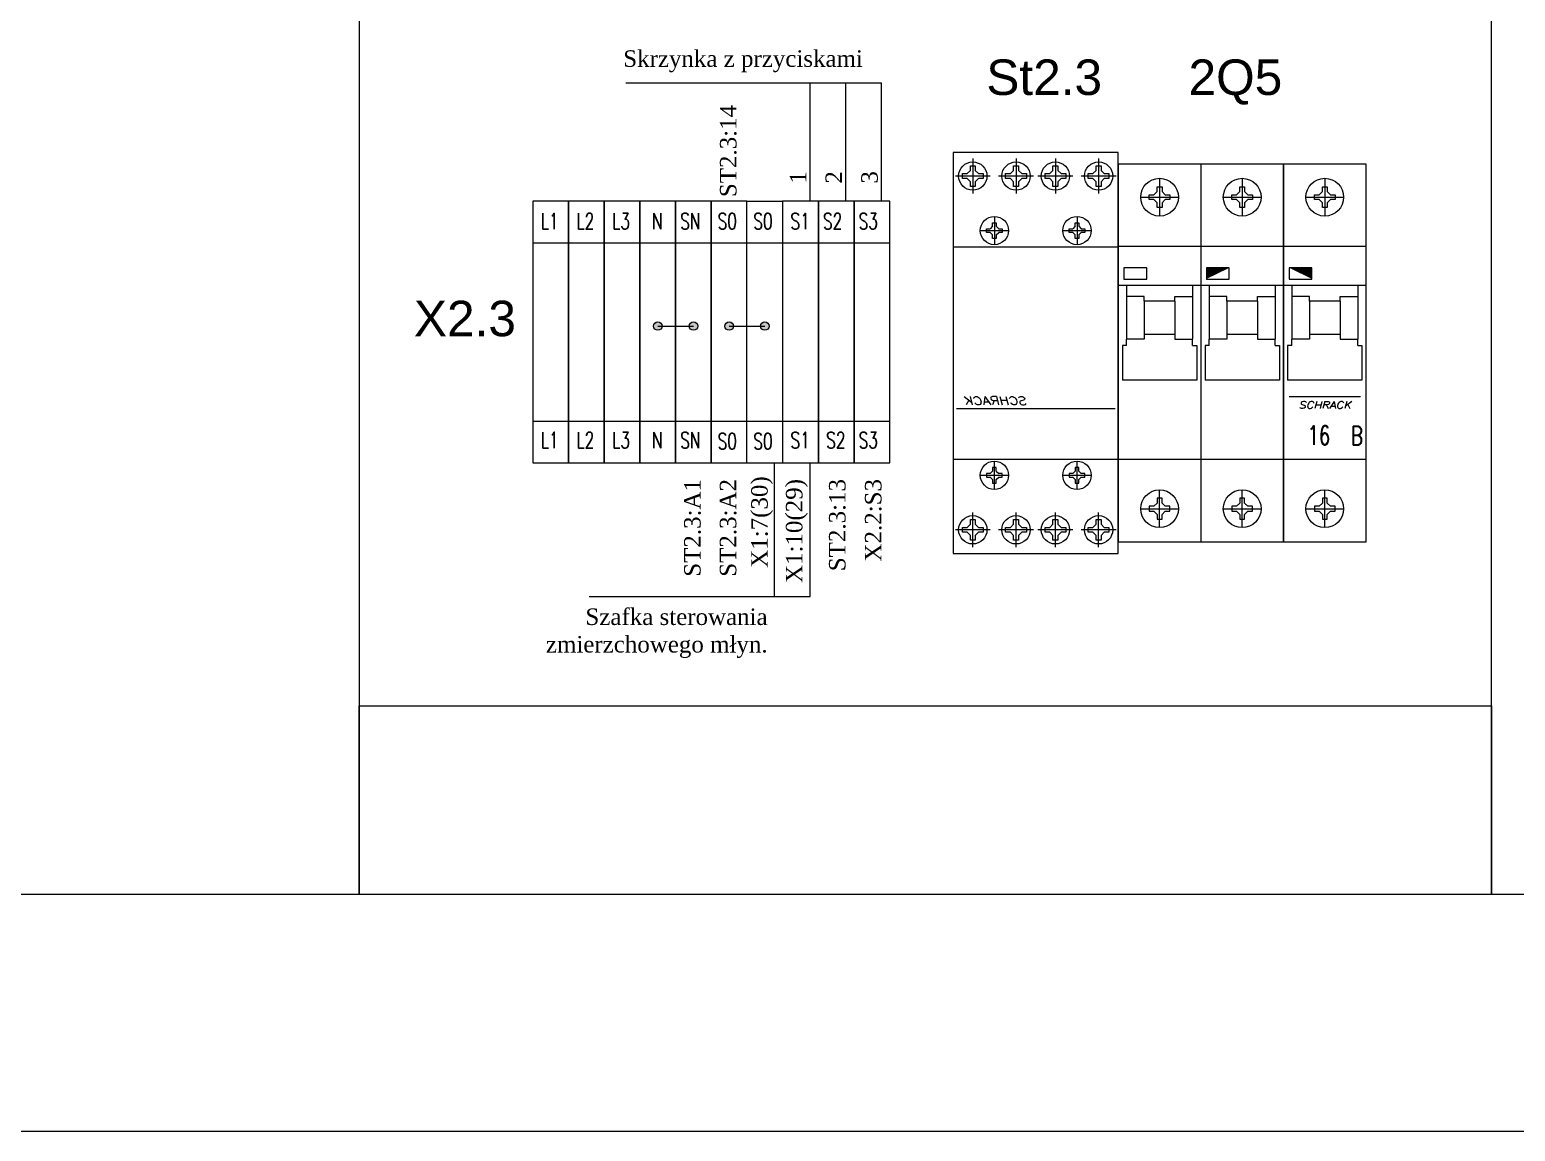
# Model space of a CAD drawing. Header units: millimetres. Extents: x 7130 to 65072, y -4915 to 15466.
# Drawn here: x 57924 to 62359, y 86 to 3374 of the extents above; entities that cross this region are included whole.
import ezdxf
from ezdxf.enums import TextEntityAlignment as Align

# ---------------------------------------------------------------- set-up
doc = ezdxf.new("R2010")
doc.units = ezdxf.units.MM
doc.header["$LTSCALE"] = 0.3
doc.layers.get('0').update_dxf_attribs({"linetype": 'CONTINUOUS'})
doc.styles.add('Annotative', font='arial.ttf')
doc.styles.add('logo', font='romand.shx', dxfattribs={"oblique": 15, "height": 1.5})
doc.styles.add('OPIS', font='simplex.shx', dxfattribs={"width": 0.7, "height": 4})
doc.styles.get("Standard").update_dxf_attribs({"font": 'romans.shx', "width": 0.7})

msp = doc.modelspace()

# ---------------------------------------------------------------- hatches: boundary and pattern name
at = {"lineweight": 9}
h = msp.add_hatch(dxfattribs=at)
h.set_pattern_fill('ANSI31', color=256, scale=3.522750000000001, angle=45, style=0)
h.set_pattern_definition([(90, (983227465.0586668, 997993429.72874), (-11.18473125, 2.346622895998962e-15), [])])
h.paths.add_polyline_path([(61190.79378819099, 2663.28087419871), (61190.79378819099, 2629.944897775887), (61258.96761908667, 2629.944897775887), (61258.96761908667, 2663.28087419871)])
h = msp.add_hatch(dxfattribs=at)
h.set_pattern_fill('ANSI31', color=256, scale=3.522750000000001, angle=45, style=0)
h.set_pattern_definition([(90, (983227218.4661669, 997993429.72874), (-11.18473125, 2.346622895998962e-15), [])])
h.paths.add_polyline_path([(61437.38628819078, 2663.28087419871), (61437.38628819078, 2629.944897775887), (61505.56011908647, 2629.944897775887), (61505.56011908647, 2663.28087419871)])
h = msp.add_hatch(dxfattribs=at)
h.set_pattern_fill('ANSI31', color=256, scale=3.522750000000001, angle=45, style=0)
h.set_pattern_definition([(90, (983226971.8736669, 997993429.72874), (-11.18473125, 2.346622895998962e-15), [])])
h.paths.add_polyline_path([(61683.97878819105, 2663.28087419871), (61683.97878819105, 2629.944897775887), (61752.15261908626, 2629.944897775887), (61752.15261908626, 2663.28087419871)])
h = msp.add_hatch(color=256, dxfattribs=at)
h.dxf.hatch_style = 1
h.paths.add_polyline_path([(59786.65045286907, 2489.553789305558, 1), (59811.91015393991, 2489.553789305558, 1)])
h.paths.add_polyline_path([(59893.1784128687, 2489.553789305558, 1), (59918.43811394001, 2489.553789305558, 1)])
h = msp.add_hatch(color=256, dxfattribs=at)
h.dxf.hatch_style = 1
h.paths.add_polyline_path([(59999.70637286926, 2489.553789305558, 1), (60024.96607393963, 2489.553789305558, 1)])
h.paths.add_polyline_path([(60106.23433286889, 2489.553789305558, 1), (60131.49403394019, 2489.553789305558, 1)])

# ---------------------------------------------------------------- linework, layer by layer
for p, q in [((59703.40303081094, 3215.65845360703), (60466.96149256459, 3215.65845360703)), ((60253.9055725644, 2862.388835328922), (60253.9055725644, 3215.65845360703)), ((60360.43353256449, 2862.388835328922), (60360.43353256449, 3215.65845360703)), ((60466.96149256459, 2862.388835328922), (60466.96149256459, 3215.65845360703)), ((60739.82208844094, 2989.532496668224), (60739.82208844094, 2885.337883336586)), ((60868.81038162723, 2989.532496668224), (60868.81038162723, 2885.337883336586)), ((60986.4145884412, 2989.532496668224), (60986.4145884412, 2885.337883336586)), ((61115.40288162703, 2989.532496668224), (61115.40288162703, 2885.337883336586)), ((61420.79748503404, 2973.00701558002), (61174.20498503424, 2973.00701558002)), ((61174.20498503424, 2973.00701558002), (61174.20498503424, 1845.727015580022)), ((61420.79748503404, 2973.00701558002), (61420.79748503404, 1845.727015580022)), ((61667.3899850343, 2973.00701558002), (61420.79748503404, 2973.00701558002)), ((61667.3899850343, 2973.00701558002), (61667.3899850343, 1845.727015580022)), ((61667.3899850343, 1845.727015580022), (61667.3899850343, 2973.00701558002)), ((61913.98248503456, 2973.00701558002), (61667.3899850343, 2973.00701558002)), ((61913.98248503456, 1845.727015580022), (61913.98248503456, 2973.00701558002)), ((60791.9193951069, 2937.435190002405), (60687.72478177497, 2937.435190002405)), ((60708.82188860892, 2944.69205501079), (60722.86681817478, 2944.69205501079)), ((60708.82188860892, 2937.435190002405), (60708.82188860892, 2944.69205501079)), ((60708.82188860892, 2930.17832499402), (60708.82188860892, 2937.435190002405)), ((60722.86681817478, 2930.17832499402), (60708.82188860892, 2930.17832499402)), ((60732.56522364268, 2954.390460478462), (60722.86681817478, 2944.69205501079)), ((60732.56522364268, 2920.479919526377), (60722.86681817478, 2930.17832499402)), ((60732.56522364268, 2954.390460478462), (60732.56522364268, 2968.435389834427)), ((60732.56522364268, 2968.435389834427), (60739.82208844094, 2968.435389834427)), ((60739.82208844094, 2968.435389834427), (60747.07895344921, 2968.435389834427)), ((60747.07895344921, 2968.435389834427), (60747.07895344921, 2954.390460268449)), ((60747.07895323966, 2954.390460478462), (60756.7773587071, 2944.69205501079)), ((60747.07895323966, 2920.479919526377), (60756.7773587071, 2930.17832499402)), ((60756.7773587071, 2944.69205501079), (60770.82228848297, 2944.69205501079)), ((60770.82228848297, 2930.17832499402), (60756.7773587071, 2930.17832499402)), ((60770.82228848297, 2944.69205501079), (60770.82228848297, 2937.435190002405)), ((60770.82228848297, 2937.435190002405), (60770.82228848297, 2930.17832499402)), ((60920.90768829273, 2937.435190002405), (60816.71307496174, 2937.435190002405)), ((60837.81018179521, 2944.69205501079), (60851.85511136107, 2944.69205501079)), ((60837.81018179521, 2937.435190002405), (60837.81018179521, 2944.69205501079)), ((60837.81018179521, 2930.17832499402), (60837.81018179521, 2937.435190002405)), ((60851.85511136107, 2930.17832499402), (60837.81018179521, 2930.17832499402)), ((60861.55351682898, 2954.390460478462), (60851.85511136107, 2944.69205501079)), ((60861.55351682898, 2920.479919526377), (60851.85511136107, 2930.17832499402)), ((60861.55351682898, 2954.390460478462), (60861.55351682898, 2968.435389834427)), ((60861.55351682898, 2968.435389834427), (60868.81038162723, 2968.435389834427)), ((60868.81038162723, 2968.435389834427), (60876.0672466355, 2968.435389834427)), ((60876.0672466355, 2968.435389834427), (60876.0672466355, 2954.390460268449)), ((60876.06724642549, 2954.390460478462), (60885.76565189339, 2944.69205501079)), ((60876.06724642549, 2920.479919526377), (60885.76565189339, 2930.17832499402)), ((60885.76565189339, 2944.69205501079), (60899.81058166927, 2944.69205501079)), ((60899.81058166927, 2930.17832499402), (60885.76565189339, 2930.17832499402)), ((60899.81058166927, 2944.69205501079), (60899.81058166927, 2937.435190002405)), ((60899.81058166927, 2937.435190002405), (60899.81058166927, 2930.17832499402)), ((61038.5118951067, 2937.435190002405), (60934.31728177523, 2937.435190002405)), ((60955.41438860918, 2944.69205501079), (60969.45931817504, 2944.69205501079)), ((60955.41438860918, 2937.435190002405), (60955.41438860918, 2944.69205501079)), ((60955.41438860918, 2930.17832499402), (60955.41438860918, 2937.435190002405)), ((60969.45931817504, 2930.17832499402), (60955.41438860918, 2930.17832499402)), ((60979.15772364248, 2954.390460478462), (60969.45931817504, 2944.69205501079)), ((60979.15772364248, 2920.479919526377), (60969.45931817504, 2930.17832499402)), ((60979.15772364248, 2954.390460478462), (60979.15772364248, 2968.435389834427)), ((60979.15772364248, 2968.435389834427), (60986.4145884412, 2968.435389834427)), ((60986.4145884412, 2968.435389834427), (60993.67145344947, 2968.435389834427)), ((60993.67145344947, 2968.435389834427), (60993.67145344947, 2954.390460268449)), ((60993.67145323899, 2954.390460478462), (61003.36985870689, 2944.69205501079)), ((60993.67145323899, 2920.479919526377), (61003.36985870689, 2930.17832499402)), ((61003.36985870689, 2944.69205501079), (61017.41478848323, 2944.69205501079)), ((61017.41478848323, 2930.17832499402), (61003.36985870689, 2930.17832499402)), ((61017.41478848323, 2944.69205501079), (61017.41478848323, 2937.435190002405)), ((61017.41478848323, 2937.435190002405), (61017.41478848323, 2930.17832499402)), ((61167.50018829299, 2937.435190002405), (61063.30557496153, 2937.435190002405)), ((61084.40268179501, 2944.69205501079), (61098.44761136133, 2944.69205501079)), ((61084.40268179501, 2937.435190002405), (61084.40268179501, 2944.69205501079)), ((61084.40268179501, 2930.17832499402), (61084.40268179501, 2937.435190002405)), ((61098.44761136133, 2930.17832499402), (61084.40268179501, 2930.17832499402)), ((61108.14601682877, 2954.390460478462), (61098.44761136133, 2944.69205501079)), ((61108.14601682877, 2920.479919526377), (61098.44761136133, 2930.17832499402)), ((61108.14601682877, 2954.390460478462), (61108.14601682877, 2968.435389834427)), ((61108.14601682877, 2968.435389834427), (61115.40288162703, 2968.435389834427)), ((61115.40288162703, 2968.435389834427), (61122.65974663576, 2968.435389834427)), ((61122.65974663576, 2968.435389834427), (61122.65974663576, 2954.390460268449)), ((61122.65974642575, 2954.390460478462), (61132.35815189319, 2944.69205501079)), ((61122.65974642575, 2920.479919526377), (61132.35815189319, 2930.17832499402)), ((61132.35815189319, 2944.69205501079), (61146.40308166906, 2944.69205501079)), ((61146.40308166906, 2930.17832499402), (61132.35815189319, 2930.17832499402)), ((61146.40308166906, 2944.69205501079), (61146.40308166906, 2937.435190002405)), ((61146.40308166906, 2937.435190002405), (61146.40308166906, 2930.17832499402)), ((61297.50123503391, 2930.734015580005), (61297.50123503391, 2818.006015580002)), ((61544.09373503417, 2930.734015580005), (61544.09373503417, 2818.006015580002)), ((61790.68623503397, 2930.734015580005), (61790.68623503397, 2818.006015580002)), ((60732.56522364268, 2906.434989960399), (60732.56522364268, 2920.479919526377)), ((60739.82208844094, 2906.434989960399), (60732.56522364268, 2906.434989960399)), ((60747.07895344921, 2906.434989960399), (60739.82208844094, 2906.434989960399)), ((60747.07895344921, 2920.479919736361), (60747.07895344921, 2906.434989960399)), ((60861.55351682898, 2906.434989960399), (60861.55351682898, 2920.479919526377)), ((60868.81038162723, 2906.434989960399), (60861.55351682898, 2906.434989960399)), ((60876.0672466355, 2906.434989960399), (60868.81038162723, 2906.434989960399)), ((60876.0672466355, 2920.479919736361), (60876.0672466355, 2906.434989960399)), ((60979.15772364248, 2906.434989960399), (60979.15772364248, 2920.479919526377)), ((60986.4145884412, 2906.434989960399), (60979.15772364248, 2906.434989960399)), ((60993.67145344947, 2906.434989960399), (60986.4145884412, 2906.434989960399)), ((60993.67145344947, 2920.479919736361), (60993.67145344947, 2906.434989960399)), ((61108.14601682877, 2906.434989960399), (61108.14601682877, 2920.479919526377)), ((61115.40288162703, 2906.434989960399), (61108.14601682877, 2906.434989960399)), ((61122.65974663576, 2906.434989960399), (61115.40288162703, 2906.434989960399)), ((61122.65974663576, 2920.479919736361), (61122.65974663576, 2906.434989960399)), ((61290.24437023565, 2891.325286056031), (61280.54596476821, 2881.626880588417)), ((61290.24437002564, 2905.370215621981), (61297.50123503391, 2905.370215621981)), ((61290.24437002564, 2891.325285846076), (61290.24437002564, 2905.370215621981)), ((61297.50123503391, 2905.370215621981), (61304.75809983263, 2905.370215621981)), ((61304.75809983263, 2905.370215621981), (61304.75809983263, 2891.325286056031)), ((61304.75809983263, 2891.325286056031), (61314.45650530007, 2881.626880588417)), ((61536.83687023545, 2891.325286056031), (61527.13846476801, 2881.626880588417)), ((61536.8368700259, 2891.325285846076), (61536.8368700259, 2905.370215621981)), ((61536.8368700259, 2905.370215621981), (61544.09373503417, 2905.370215621981)), ((61544.09373503417, 2905.370215621981), (61551.35059983243, 2905.370215621981)), ((61551.35059983243, 2905.370215621981), (61551.35059983243, 2891.325286056031)), ((61551.35059983243, 2891.325286056031), (61561.04900530033, 2881.626880588417)), ((61783.42937023571, 2891.325286056031), (61773.73096476827, 2881.626880588417)), ((61783.42937002616, 2891.325285846076), (61783.42937002616, 2905.370215621981)), ((61783.42937002616, 2905.370215621981), (61790.68623503397, 2905.370215621981)), ((61790.68623503397, 2905.370215621981), (61797.94309983269, 2905.370215621981)), ((61797.94309983269, 2905.370215621981), (61797.94309983269, 2891.325286056031)), ((61797.94309983269, 2891.325286056031), (61807.64150530013, 2881.626880588417)), ((60065.5487286626, 2862.388835328922), (60172.07668866316, 2862.388835328922)), ((61241.13723503432, 2874.370015580003), (61353.86523503397, 2874.370015580003)), ((61266.50103499234, 2874.370015580003), (61266.50103499234, 2881.626880588417)), ((61266.50103499234, 2881.626880588417), (61280.54596476821, 2881.626880588417)), ((61266.50103499234, 2867.113150571589), (61266.50103499234, 2874.370015580003)), ((61280.54596476821, 2867.113150571589), (61266.50103499234, 2867.113150571589)), ((61290.24437023565, 2857.414745103975), (61280.54596476821, 2867.113150571589)), ((61290.24437002564, 2843.369815747981), (61290.24437002564, 2857.41474531393)), ((61297.50123503391, 2843.369815747981), (61290.24437002564, 2843.369815747981)), ((61304.75809983263, 2843.369815747981), (61297.50123503391, 2843.369815747981)), ((61304.75809983263, 2857.414745103975), (61314.45650530007, 2867.113150571589)), ((61304.75809983263, 2857.414745103975), (61304.75809983263, 2843.369815747981)), ((61314.45650530007, 2881.626880588417), (61328.50143486593, 2881.626880588417)), ((61328.50143486593, 2867.113150571589), (61314.45650530007, 2867.113150571589)), ((61328.50143486593, 2881.626880588417), (61328.50143486593, 2874.370015580003)), ((61328.50143486593, 2874.370015580003), (61328.50143486593, 2867.113150571589)), ((61487.72973503411, 2874.370015580003), (61600.45773503423, 2874.370015580003)), ((61513.09353499213, 2881.626880588417), (61527.13846476801, 2881.626880588417)), ((61513.09353499213, 2874.370015580003), (61513.09353499213, 2881.626880588417)), ((61513.09353499213, 2867.113150571589), (61513.09353499213, 2874.370015580003)), ((61527.13846476801, 2867.113150571589), (61513.09353499213, 2867.113150571589)), ((61536.83687023545, 2857.414745103975), (61527.13846476801, 2867.113150571589)), ((61536.8368700259, 2843.369815747981), (61536.8368700259, 2857.41474531393)), ((61544.09373503417, 2843.369815747981), (61536.8368700259, 2843.369815747981)), ((61551.35059983243, 2843.369815747981), (61544.09373503417, 2843.369815747981)), ((61551.35059983243, 2857.414745103975), (61561.04900530033, 2867.113150571589)), ((61551.35059983243, 2857.414745103975), (61551.35059983243, 2843.369815747981)), ((61561.04900530033, 2881.626880588417), (61575.09393486619, 2881.626880588417)), ((61575.09393486619, 2867.113150571589), (61561.04900530033, 2867.113150571589)), ((61575.09393486619, 2881.626880588417), (61575.09393486619, 2874.370015580003)), ((61575.09393486619, 2874.370015580003), (61575.09393486619, 2867.113150571589)), ((61734.32223503391, 2874.370015580003), (61847.05023503402, 2874.370015580003)), ((61759.68603499193, 2881.626880588417), (61773.73096476827, 2881.626880588417)), ((61759.68603499193, 2874.370015580003), (61759.68603499193, 2881.626880588417)), ((61759.68603499193, 2867.113150571589), (61759.68603499193, 2874.370015580003)), ((61773.73096476827, 2867.113150571589), (61759.68603499193, 2867.113150571589)), ((61783.42937023571, 2857.414745103975), (61773.73096476827, 2867.113150571589)), ((61783.42937002616, 2843.369815747981), (61783.42937002616, 2857.41474531393)), ((61790.68623503397, 2843.369815747981), (61783.42937002616, 2843.369815747981)), ((61797.94309983269, 2843.369815747981), (61790.68623503397, 2843.369815747981)), ((61797.94309983269, 2857.414745103975), (61807.64150530013, 2867.113150571589)), ((61797.94309983269, 2857.414745103975), (61797.94309983269, 2843.369815747981)), ((61807.64150530013, 2881.626880588417), (61821.68643486599, 2881.626880588417)), ((61821.68643486599, 2867.113150571589), (61807.64150530013, 2867.113150571589)), ((61821.68643486599, 2881.626880588417), (61821.68643486599, 2874.370015580003)), ((61821.68643486599, 2874.370015580003), (61821.68643486599, 2867.113150571589)), ((60798.87192439853, 2787.443259835185), (60798.87192439853, 2797.980173566728)), ((60798.87192439853, 2797.980173566728), (60804.31623503432, 2797.980173566728)), ((60804.31623503432, 2817.008832045132), (60804.31623503432, 2732.437016445532)), ((60804.31623503432, 2797.980173566728), (60809.76054551225, 2797.980173566728)), ((60809.76054551225, 2797.980173566728), (60809.76054551225, 2787.44325999287)), ((61045.46442439832, 2787.443259835185), (61045.46442439832, 2797.980173566728)), ((61045.46442439832, 2797.980173566728), (61050.90873503411, 2797.980173566728)), ((61050.90873503411, 2817.008832045132), (61050.90873503411, 2732.437016445532)), ((61050.90873503411, 2797.980173566728), (61056.35304551205, 2797.980173566728)), ((61056.35304551205, 2797.980173566728), (61056.35304551205, 2787.44325999287)), ((60762.03032723448, 2774.722924245318), (60846.60214283416, 2774.722924245318)), ((60781.05898571253, 2774.722924245318), (60781.05898571253, 2780.167234880588)), ((60781.05898571253, 2780.167234880588), (60791.59589944413, 2780.167234880588)), ((60781.05898571253, 2769.278613610019), (60781.05898571253, 2774.722924245318)), ((60791.59589944413, 2769.278613610019), (60781.05898571253, 2769.278613610019)), ((60798.87192455638, 2787.44325999287), (60791.59589944413, 2780.167234880588)), ((60798.87192455638, 2762.002588497737), (60791.59589944413, 2769.278613610019)), ((60798.87192439853, 2751.465675081155), (60798.87192439853, 2762.00258865545)), ((60804.31623503432, 2751.465675081155), (60798.87192439853, 2751.465675081155)), ((60809.76054551225, 2751.465675081155), (60804.31623503432, 2751.465675081155)), ((60809.76054551225, 2787.44325999287), (60817.03657062404, 2780.167234880588)), ((60809.76054551225, 2762.002588497737), (60817.03657062404, 2769.278613610019)), ((60809.76054551225, 2762.002588497737), (60809.76054551225, 2751.465675081155)), ((60817.03657062404, 2780.167234880588), (60827.57348419825, 2780.167234880588)), ((60827.57348419825, 2769.278613610019), (60817.03657062404, 2769.278613610019)), ((60827.57348419825, 2780.167234880588), (60827.57348419825, 2774.722924245318)), ((60827.57348419825, 2774.722924245318), (60827.57348419825, 2769.278613610019)), ((61008.6228272338, 2774.722924245318), (61093.19464283442, 2774.722924245318)), ((61027.65148571279, 2774.722924245318), (61027.65148571279, 2780.167234880588)), ((61027.65148571279, 2780.167234880588), (61038.18839944393, 2780.167234880588)), ((61027.65148571279, 2769.278613610019), (61027.65148571279, 2774.722924245318)), ((61038.18839944393, 2769.278613610019), (61027.65148571279, 2769.278613610019)), ((61045.46442455618, 2787.44325999287), (61038.18839944393, 2780.167234880588)), ((61045.46442455618, 2762.002588497737), (61038.18839944393, 2769.278613610019)), ((61045.46442439832, 2751.465675081155), (61045.46442439832, 2762.00258865545)), ((61050.90873503411, 2751.465675081155), (61045.46442439832, 2751.465675081155)), ((61056.35304551205, 2751.465675081155), (61050.90873503411, 2751.465675081155)), ((61056.35304551205, 2787.44325999287), (61063.6290706243, 2780.167234880588)), ((61056.35304551205, 2762.002588497737), (61063.6290706243, 2769.278613610019)), ((61056.35304551205, 2762.002588497737), (61056.35304551205, 2751.465675081155)), ((61063.6290706243, 2780.167234880588), (61074.16598419804, 2780.167234880588)), ((61074.16598419804, 2769.278613610019), (61063.6290706243, 2769.278613610019)), ((61074.16598419804, 2780.167234880588), (61074.16598419804, 2774.722924245318)), ((61074.16598419804, 2774.722924245318), (61074.16598419804, 2769.278613610019)), ((59426.38096866297, 2738.10621532888), (59532.9089286626, 2738.10621532888)), ((59532.9089286626, 2738.10621532888), (59639.43688866316, 2738.10621532888)), ((59639.43688866316, 2738.10621532888), (59745.96484866278, 2738.10621532888)), ((59745.96484866278, 2738.10621532888), (59852.49280866334, 2738.10621532888)), ((59852.49280866334, 2738.10621532888), (59959.02076866297, 2738.10621532888)), ((59959.02076866297, 2738.10621532888), (60065.5487286626, 2738.10621532888)), ((60065.5487286626, 2738.10621532888), (60172.07668866316, 2738.10621532888)), ((60172.07668866316, 2738.10621532888), (60278.60464866279, 2738.10621532888)), ((60278.60464866279, 2738.10621532888), (60385.13260866288, 2738.10621532888)), ((60385.13260866288, 2738.10621532888), (60491.66056866298, 2738.10621532888)), ((60681.01998503419, 2726.414515580225), (60927.61248503398, 2726.414515580225)), ((60927.61248503398, 2726.414515580225), (61174.20498503424, 2726.414515580225)), ((61420.79748503404, 2726.672150706057), (61174.20498503424, 2726.672150706057)), ((61667.3899850343, 2726.672150706057), (61420.79748503404, 2726.672150706057)), ((61913.98248503456, 2726.672150706057), (61667.3899850343, 2726.672150706057)), ((61420.79748482403, 2610.868315538013), (61174.20498503424, 2610.868315538013)), ((61198.86423503427, 2610.868315538013), (61198.86423503427, 2450.793573926087)), ((61251.70548503433, 2577.612573926104), (61198.86423503427, 2577.612573926104)), ((61251.70548503433, 2563.521573926089), (61251.70548503433, 2577.612573926104)), ((61343.29698503396, 2577.612573926104), (61396.13823503401, 2577.612573926104)), ((61343.29698503396, 2563.521573926089), (61343.29698503396, 2577.612573926104)), ((61396.13823503401, 2610.868315538013), (61396.13823503401, 2450.793573926087)), ((61667.38998482429, 2610.868315538013), (61420.79748503404, 2610.868315538013)), ((61445.45673503407, 2610.868315538013), (61445.45673503407, 2450.793573926087)), ((61498.29798503412, 2577.612573926104), (61445.45673503407, 2577.612573926104)), ((61498.29798503412, 2563.521573926089), (61498.29798503412, 2577.612573926104)), ((61589.88948503422, 2563.521573926089), (61589.88948503422, 2577.612573926104)), ((61589.88948503422, 2577.612573926104), (61642.73073503427, 2577.612573926104)), ((61642.73073503427, 2610.868315538013), (61642.73073503427, 2450.793573926087)), ((61913.98248482408, 2610.868315538013), (61667.3899850343, 2610.868315538013)), ((61692.04923503433, 2610.868315538013), (61692.04923503433, 2450.793573926087)), ((61744.89048503392, 2577.612573926104), (61692.04923503433, 2577.612573926104)), ((61744.89048503392, 2563.521573926089), (61744.89048503392, 2577.612573926104)), ((61836.48198503401, 2563.521573926089), (61836.48198503401, 2577.612573926104)), ((61836.48198503401, 2577.612573926104), (61889.32323503407, 2577.612573926104)), ((61889.32323503407, 2610.868315538013), (61889.32323503407, 2450.793573926087)), ((61343.29698503396, 2563.521573926089), (61251.70548503433, 2563.521573926089)), ((61251.70548503433, 2563.521573926089), (61251.70548503433, 2464.884573926101)), ((61343.29698503396, 2563.521573926089), (61343.29698503396, 2464.884573926101)), ((61498.29798503412, 2563.521573926089), (61498.29798503412, 2464.884573926101)), ((61589.88948503422, 2563.521573926089), (61498.29798503412, 2563.521573926089)), ((61589.88948503422, 2563.521573926089), (61589.88948503422, 2464.884573926101)), ((61744.89048503392, 2563.521573926089), (61744.89048503392, 2464.884573926101)), ((61836.48198503401, 2563.521573926089), (61744.89048503392, 2563.521573926089)), ((61836.48198503401, 2563.521573926089), (61836.48198503401, 2464.884573926101)), ((59799.28030340426, 2489.553789305588), (59905.80826340435, 2489.553789305588)), ((60012.33622340445, 2489.553789305588), (60118.86418340408, 2489.553789305588)), ((61198.86423503427, 2432.03092289748), (61198.86423503427, 2450.793573926087)), ((61251.70548503433, 2450.793573926087), (61198.86423503427, 2450.793573926087)), ((61343.29698503396, 2464.884573926101), (61251.70548503433, 2464.884573926101)), ((61251.70548503433, 2464.884573926101), (61251.70548503433, 2450.793573926087)), ((61343.29698503396, 2464.884573926101), (61343.29698503396, 2450.793573926087)), ((61343.29698503396, 2450.793573926087), (61396.13823503401, 2450.793573926087)), ((61396.13823503401, 2432.03092289748), (61396.13823503401, 2450.793573926087)), ((61498.29798503412, 2450.793573926087), (61445.45673503407, 2450.793573926087)), ((61445.45673503407, 2432.03092289748), (61445.45673503407, 2450.793573926087)), ((61498.29798503412, 2464.884573926101), (61498.29798503412, 2450.793573926087)), ((61589.88948503422, 2464.884573926101), (61498.29798503412, 2464.884573926101)), ((61589.88948503422, 2464.884573926101), (61589.88948503422, 2450.793573926087)), ((61589.88948503422, 2450.793573926087), (61642.73073503427, 2450.793573926087)), ((61642.73073503427, 2432.03092289748), (61642.73073503427, 2450.793573926087)), ((61744.89048503392, 2450.793573926087), (61692.04923503433, 2450.793573926087)), ((61692.04923503433, 2432.03092289748), (61692.04923503433, 2450.793573926087)), ((61744.89048503392, 2464.884573926101), (61744.89048503392, 2450.793573926087)), ((61836.48198503401, 2464.884573926101), (61744.89048503392, 2464.884573926101)), ((61836.48198503401, 2464.884573926101), (61836.48198503401, 2450.793573926087)), ((61836.48198503401, 2450.793573926087), (61889.32323503407, 2450.793573926087)), ((61889.32323503407, 2432.03092289748), (61889.32323503407, 2450.793573926087)), ((61186.53461003402, 2432.03092289748), (61186.53461003402, 2328.45677874083)), ((61198.86423503427, 2432.03092289748), (61186.53461003402, 2432.03092289748)), ((61396.13823503401, 2432.03092289748), (61408.46786003426, 2432.03092289748)), ((61408.46786003426, 2432.03092289748), (61408.46786003426, 2328.45677874083)), ((61433.12711003429, 2432.03092289748), (61433.12711003429, 2328.45677874083)), ((61445.45673503407, 2432.03092289748), (61433.12711003429, 2432.03092289748)), ((61642.73073503427, 2432.03092289748), (61655.06036003405, 2432.03092289748)), ((61655.06036003405, 2432.03092289748), (61655.06036003405, 2328.45677874083)), ((61679.71961003408, 2432.03092289748), (61679.71961003408, 2328.45677874083)), ((61692.04923503433, 2432.03092289748), (61679.71961003408, 2432.03092289748)), ((61889.32323503407, 2432.03092289748), (61901.65286003432, 2432.03092289748)), ((61901.65286003432, 2432.03092289748), (61901.65286003432, 2328.45677874083)), ((61408.46786003426, 2328.45677874083), (61186.53461003402, 2328.456778530846)), ((61655.06036003405, 2328.45677874083), (61433.12711003429, 2328.456778530846)), ((61901.65286003432, 2328.45677874083), (61679.71961003408, 2328.456778530846)), ((61897.14893946802, 2278.574839381909), (61684.57391257404, 2278.574839171953)), ((60937.89147563145, 2242.356895127217), (60691.29897563165, 2242.356895127217)), ((61164.96516765334, 2242.356895127217), (60937.89147563145, 2242.356895127217)), ((59426.38096866297, 2205.466415328905), (59532.9089286626, 2205.466415328905)), ((59532.9089286626, 2205.466415328905), (59639.43688866316, 2205.466415328905)), ((59639.43688866316, 2205.466415328905), (59745.96484866278, 2205.466415328905)), ((59745.96484866278, 2205.466415328905), (59852.49280866334, 2205.466415328905)), ((59852.49280866334, 2205.466415328905), (59959.02076866297, 2205.466415328905)), ((59959.02076866297, 2205.466415328905), (60065.5487286626, 2205.466415328905)), ((60065.5487286626, 2205.466415328905), (60172.07668866316, 2205.466415328905)), ((60172.07668866316, 2205.466415328905), (60278.60464866279, 2205.466415328905)), ((60278.60464866279, 2205.466415328905), (60385.13260866288, 2205.466415328905)), ((60385.13260866288, 2205.466415328905), (60491.66056866298, 2205.466415328905)), ((60681.01998503419, 2092.319515580224), (60927.61248503398, 2092.319515580224)), ((60804.31623503432, 2001.72519911491), (60804.31623503432, 2086.29701471451)), ((60927.61248503398, 2092.319515580224), (61174.20498503424, 2092.319515580224)), ((61050.90873503411, 2001.72519911491), (61050.90873503411, 2086.29701471451)), ((61174.20498503424, 2092.31951558002), (61420.79748503404, 2092.31951558002)), ((61420.79748503404, 2092.31951558002), (61667.3899850343, 2092.31951558002)), ((61667.3899850343, 2092.31951558002), (61913.98248503456, 2092.31951558002)), ((60065.5487286626, 2081.183795328921), (60172.07668866316, 2081.183795328921)), ((60147.37761256477, 1682.628152080782), (60147.37761256477, 2081.183795328921)), ((60253.9055725644, 1682.628152080782), (60253.9055725644, 2081.183795328921)), ((60762.03032723448, 2044.011106914724), (60846.60214283416, 2044.011106914724)), ((60791.59589944413, 2049.455417549994), (60781.05898571253, 2049.455417549994)), ((60781.05898571253, 2049.455417549994), (60781.05898571253, 2044.011106914724)), ((60781.05898571253, 2044.011106914724), (60781.05898571253, 2038.566796279425)), ((60798.87192455638, 2056.731442662276), (60791.59589944413, 2049.455417549994)), ((60804.31623503432, 2067.268356078886), (60798.87192439853, 2067.268356078886)), ((60798.87192439853, 2067.268356078886), (60798.87192439853, 2056.731442504562)), ((60809.76054551225, 2067.268356078886), (60804.31623503432, 2067.268356078886)), ((60809.76054551225, 2056.731442662276), (60809.76054551225, 2067.268356078886)), ((60809.76054551225, 2056.731442662276), (60817.03657062404, 2049.455417549994)), ((60827.57348419825, 2049.455417549994), (60817.03657062404, 2049.455417549994)), ((60827.57348419825, 2044.011106914724), (60827.57348419825, 2049.455417549994)), ((60827.57348419825, 2038.566796279425), (60827.57348419825, 2044.011106914724)), ((61008.6228272338, 2044.011106914724), (61093.19464283442, 2044.011106914724)), ((61038.18839944393, 2049.455417549994), (61027.65148571279, 2049.455417549994)), ((61027.65148571279, 2049.455417549994), (61027.65148571279, 2044.011106914724)), ((61027.65148571279, 2044.011106914724), (61027.65148571279, 2038.566796279425)), ((61045.46442455618, 2056.731442662276), (61038.18839944393, 2049.455417549994)), ((61050.90873503411, 2067.268356078886), (61045.46442439832, 2067.268356078886)), ((61045.46442439832, 2067.268356078886), (61045.46442439832, 2056.731442504562)), ((61056.35304551205, 2067.268356078886), (61050.90873503411, 2067.268356078886)), ((61056.35304551205, 2056.731442662276), (61056.35304551205, 2067.268356078886)), ((61056.35304551205, 2056.731442662276), (61063.6290706243, 2049.455417549994)), ((61074.16598419804, 2049.455417549994), (61063.6290706243, 2049.455417549994)), ((61074.16598419804, 2044.011106914724), (61074.16598419804, 2049.455417549994)), ((61074.16598419804, 2038.566796279425), (61074.16598419804, 2044.011106914724)), ((60781.05898571253, 2038.566796279425), (60791.59589944413, 2038.566796279425)), ((60798.87192455638, 2031.290771167172), (60791.59589944413, 2038.566796279425)), ((60798.87192439853, 2031.290771324857), (60798.87192439853, 2020.753857593285)), ((60798.87192439853, 2020.753857593285), (60804.31623503432, 2020.753857593285)), ((60804.31623503432, 2020.753857593285), (60809.76054551225, 2020.753857593285)), ((60809.76054551225, 2031.290771167172), (60817.03657062404, 2038.566796279425)), ((60809.76054551225, 2020.753857593285), (60809.76054551225, 2031.290771167172)), ((60817.03657062404, 2038.566796279425), (60827.57348419825, 2038.566796279425)), ((61027.65148571279, 2038.566796279425), (61038.18839944393, 2038.566796279425)), ((61045.46442455618, 2031.290771167172), (61038.18839944393, 2038.566796279425)), ((61045.46442439832, 2031.290771324857), (61045.46442439832, 2020.753857593285)), ((61045.46442439832, 2020.753857593285), (61050.90873503411, 2020.753857593285)), ((61050.90873503411, 2020.753857593285), (61056.35304551205, 2020.753857593285)), ((61056.35304551205, 2031.290771167172), (61063.6290706243, 2038.566796279425)), ((61056.35304551205, 2020.753857593285), (61056.35304551205, 2031.290771167172)), ((61063.6290706243, 2038.566796279425), (61074.16598419804, 2038.566796279425)), ((61297.50123503391, 1888.000015580008), (61297.50123503391, 2000.728015580011)), ((61544.09373503417, 1888.000015580008), (61544.09373503417, 2000.728015580011)), ((61790.68623503397, 1888.000015580008), (61790.68623503397, 2000.728015580011)), ((61280.54596476821, 1951.620880588423), (61266.50103499234, 1951.620880588423)), ((61266.50103499234, 1951.620880588423), (61266.50103499234, 1944.364015580009)), ((61290.24437023565, 1961.319286056067), (61280.54596476821, 1951.620880588423)), ((61290.24437002564, 1975.364215412032), (61290.24437002564, 1961.319285846082)), ((61297.50123503391, 1975.364215412032), (61290.24437002564, 1975.364215412032)), ((61304.75809983263, 1975.364215412032), (61297.50123503391, 1975.364215412032)), ((61304.75809983263, 1961.319286056067), (61304.75809983263, 1975.364215412032)), ((61304.75809983263, 1961.319286056067), (61314.45650530007, 1951.620880588423)), ((61328.50143486593, 1951.620880588423), (61314.45650530007, 1951.620880588423)), ((61328.50143486593, 1944.364015580009), (61328.50143486593, 1951.620880588423)), ((61513.09353499213, 1951.620880588423), (61513.09353499213, 1944.364015580009)), ((61527.13846476801, 1951.620880588423), (61513.09353499213, 1951.620880588423)), ((61536.83687023545, 1961.319286056067), (61527.13846476801, 1951.620880588423)), ((61544.09373503417, 1975.364215412032), (61536.8368700259, 1975.364215412032)), ((61536.8368700259, 1975.364215412032), (61536.8368700259, 1961.319285846082)), ((61551.35059983243, 1975.364215412032), (61544.09373503417, 1975.364215412032)), ((61551.35059983243, 1961.319286056067), (61551.35059983243, 1975.364215412032)), ((61551.35059983243, 1961.319286056067), (61561.04900530033, 1951.620880588423)), ((61575.09393486619, 1951.620880588423), (61561.04900530033, 1951.620880588423)), ((61575.09393486619, 1944.364015580009), (61575.09393486619, 1951.620880588423)), ((61759.68603499193, 1951.620880588423), (61759.68603499193, 1944.364015580009)), ((61773.73096476827, 1951.620880588423), (61759.68603499193, 1951.620880588423)), ((61783.42937023571, 1961.319286056067), (61773.73096476827, 1951.620880588423)), ((61790.68623503397, 1975.364215412032), (61783.42937002616, 1975.364215412032)), ((61783.42937002616, 1975.364215412032), (61783.42937002616, 1961.319285846082)), ((61797.94309983269, 1975.364215412032), (61790.68623503397, 1975.364215412032)), ((61797.94309983269, 1961.319286056067), (61797.94309983269, 1975.364215412032)), ((61797.94309983269, 1961.319286056067), (61807.64150530013, 1951.620880588423)), ((61821.68643486599, 1951.620880588423), (61807.64150530013, 1951.620880588423)), ((61821.68643486599, 1944.364015580009), (61821.68643486599, 1951.620880588423)), ((60732.56522364268, 1898.254111633665), (60732.56522364268, 1912.29904098963)), ((60732.56522364268, 1912.29904098963), (60739.82208844094, 1912.29904098963)), ((60739.82208844094, 1829.201534491789), (60739.82208844094, 1933.396147823456)), ((60739.82208844094, 1912.29904098963), (60747.07895344921, 1912.29904098963)), ((60747.07895344921, 1912.29904098963), (60747.07895344921, 1898.254111423652)), ((60861.55351682898, 1898.254111633665), (60861.55351682898, 1912.29904098963)), ((60861.55351682898, 1912.29904098963), (60868.81038162723, 1912.29904098963)), ((60868.81038162723, 1829.201534491789), (60868.81038162723, 1933.396147823456)), ((60868.81038162723, 1912.29904098963), (60876.0672466355, 1912.29904098963)), ((60876.0672466355, 1912.29904098963), (60876.0672466355, 1898.254111423652)), ((60979.15772364248, 1898.254111633665), (60979.15772364248, 1912.29904098963)), ((60979.15772364248, 1912.29904098963), (60986.4145884412, 1912.29904098963)), ((60986.4145884412, 1829.201534491789), (60986.4145884412, 1933.396147823456)), ((60986.4145884412, 1912.29904098963), (60993.67145344947, 1912.29904098963)), ((60993.67145344947, 1912.29904098963), (60993.67145344947, 1898.254111423652)), ((61108.14601682877, 1898.254111633665), (61108.14601682877, 1912.29904098963)), ((61108.14601682877, 1912.29904098963), (61115.40288162703, 1912.29904098963)), ((61115.40288162703, 1829.201534491789), (61115.40288162703, 1933.396147823456)), ((61115.40288162703, 1912.29904098963), (61122.65974663576, 1912.29904098963)), ((61122.65974663576, 1912.29904098963), (61122.65974663576, 1898.254111423652)), ((61241.13723503432, 1944.364015580009), (61353.86523503397, 1944.364015580009)), ((61266.50103499234, 1944.364015580009), (61266.50103499234, 1937.107150571625)), ((61266.50103499234, 1937.107150571625), (61280.54596476821, 1937.107150571625)), ((61290.24437023565, 1927.408745103981), (61280.54596476821, 1937.107150571625)), ((61290.24437002564, 1927.408745313965), (61290.24437002564, 1913.363815538032)), ((61290.24437002564, 1913.363815538032), (61297.50123503391, 1913.363815538032)), ((61297.50123503391, 1913.363815538032), (61304.75809983263, 1913.363815538032)), ((61304.75809983263, 1927.408745103981), (61314.45650530007, 1937.107150571625)), ((61304.75809983263, 1913.363815538032), (61304.75809983263, 1927.408745103981)), ((61314.45650530007, 1937.107150571625), (61328.50143486593, 1937.107150571625)), ((61328.50143486593, 1937.107150571625), (61328.50143486593, 1944.364015580009)), ((61487.72973503411, 1944.364015580009), (61600.45773503423, 1944.364015580009)), ((61513.09353499213, 1944.364015580009), (61513.09353499213, 1937.107150571625)), ((61513.09353499213, 1937.107150571625), (61527.13846476801, 1937.107150571625)), ((61536.83687023545, 1927.408745103981), (61527.13846476801, 1937.107150571625)), ((61536.8368700259, 1927.408745313965), (61536.8368700259, 1913.363815538032)), ((61536.8368700259, 1913.363815538032), (61544.09373503417, 1913.363815538032)), ((61544.09373503417, 1913.363815538032), (61551.35059983243, 1913.363815538032)), ((61551.35059983243, 1927.408745103981), (61561.04900530033, 1937.107150571625)), ((61551.35059983243, 1913.363815538032), (61551.35059983243, 1927.408745103981)), ((61561.04900530033, 1937.107150571625), (61575.09393486619, 1937.107150571625)), ((61575.09393486619, 1937.107150571625), (61575.09393486619, 1944.364015580009)), ((61734.32223503391, 1944.364015580009), (61847.05023503402, 1944.364015580009)), ((61759.68603499193, 1944.364015580009), (61759.68603499193, 1937.107150571625)), ((61759.68603499193, 1937.107150571625), (61773.73096476827, 1937.107150571625)), ((61783.42937023571, 1927.408745103981), (61773.73096476827, 1937.107150571625)), ((61783.42937002616, 1927.408745313965), (61783.42937002616, 1913.363815538032)), ((61783.42937002616, 1913.363815538032), (61790.68623503397, 1913.363815538032)), ((61790.68623503397, 1913.363815538032), (61797.94309983269, 1913.363815538032)), ((61797.94309983269, 1927.408745103981), (61807.64150530013, 1937.107150571625)), ((61797.94309983269, 1913.363815538032), (61797.94309983269, 1927.408745103981)), ((61807.64150530013, 1937.107150571625), (61821.68643486599, 1937.107150571625)), ((61821.68643486599, 1937.107150571625), (61821.68643486599, 1944.364015580009)), ((60791.9193951069, 1881.298841157608), (60687.72478177497, 1881.298841157608)), ((60708.82188860892, 1888.555706166022), (60722.86681817478, 1888.555706166022)), ((60708.82188860892, 1881.298841157608), (60708.82188860892, 1888.555706166022)), ((60708.82188860892, 1874.041976149223), (60708.82188860892, 1881.298841157608)), ((60722.86681817478, 1874.041976149223), (60708.82188860892, 1874.041976149223)), ((60732.56522364268, 1898.254111633665), (60722.86681817478, 1888.555706166022)), ((60732.56522364268, 1864.343570681609), (60722.86681817478, 1874.041976149223)), ((60732.56522364268, 1850.298641115631), (60732.56522364268, 1864.343570681609)), ((60747.07895323966, 1898.254111633665), (60756.7773587071, 1888.555706166022)), ((60747.07895323966, 1864.343570681609), (60756.7773587071, 1874.041976149223)), ((60747.07895344921, 1864.343570891564), (60747.07895344921, 1850.298641115631)), ((60756.7773587071, 1888.555706166022), (60770.82228848297, 1888.555706166022)), ((60770.82228848297, 1874.041976149223), (60756.7773587071, 1874.041976149223)), ((60770.82228848297, 1888.555706166022), (60770.82228848297, 1881.298841157608)), ((60770.82228848297, 1881.298841157608), (60770.82228848297, 1874.041976149223)), ((60920.90768829273, 1881.298841157608), (60816.71307496174, 1881.298841157608)), ((60837.81018179521, 1888.555706166022), (60851.85511136107, 1888.555706166022)), ((60837.81018179521, 1881.298841157608), (60837.81018179521, 1888.555706166022)), ((60837.81018179521, 1874.041976149223), (60837.81018179521, 1881.298841157608)), ((60851.85511136107, 1874.041976149223), (60837.81018179521, 1874.041976149223)), ((60861.55351682898, 1898.254111633665), (60851.85511136107, 1888.555706166022)), ((60861.55351682898, 1864.343570681609), (60851.85511136107, 1874.041976149223)), ((60861.55351682898, 1850.298641115631), (60861.55351682898, 1864.343570681609)), ((60876.06724642549, 1898.254111633665), (60885.76565189339, 1888.555706166022)), ((60876.06724642549, 1864.343570681609), (60885.76565189339, 1874.041976149223)), ((60876.0672466355, 1864.343570891564), (60876.0672466355, 1850.298641115631)), ((60885.76565189339, 1888.555706166022), (60899.81058166927, 1888.555706166022)), ((60899.81058166927, 1874.041976149223), (60885.76565189339, 1874.041976149223)), ((60899.81058166927, 1888.555706166022), (60899.81058166927, 1881.298841157608)), ((60899.81058166927, 1881.298841157608), (60899.81058166927, 1874.041976149223)), ((61038.5118951067, 1881.298841157608), (60934.31728177523, 1881.298841157608)), ((60955.41438860918, 1888.555706166022), (60969.45931817504, 1888.555706166022)), ((60955.41438860918, 1881.298841157608), (60955.41438860918, 1888.555706166022)), ((60955.41438860918, 1874.041976149223), (60955.41438860918, 1881.298841157608)), ((60969.45931817504, 1874.041976149223), (60955.41438860918, 1874.041976149223)), ((60979.15772364248, 1898.254111633665), (60969.45931817504, 1888.555706166022)), ((60979.15772364248, 1864.343570681609), (60969.45931817504, 1874.041976149223)), ((60979.15772364248, 1850.298641115631), (60979.15772364248, 1864.343570681609)), ((60993.67145323899, 1898.254111633665), (61003.36985870689, 1888.555706166022)), ((60993.67145323899, 1864.343570681609), (61003.36985870689, 1874.041976149223)), ((60993.67145344947, 1864.343570891564), (60993.67145344947, 1850.298641115631)), ((61003.36985870689, 1888.555706166022), (61017.41478848323, 1888.555706166022)), ((61017.41478848323, 1874.041976149223), (61003.36985870689, 1874.041976149223)), ((61017.41478848323, 1888.555706166022), (61017.41478848323, 1881.298841157608)), ((61017.41478848323, 1881.298841157608), (61017.41478848323, 1874.041976149223)), ((61167.50018829299, 1881.298841157608), (61063.30557496153, 1881.298841157608)), ((61084.40268179501, 1888.555706166022), (61098.44761136133, 1888.555706166022)), ((61084.40268179501, 1881.298841157608), (61084.40268179501, 1888.555706166022)), ((61084.40268179501, 1874.041976149223), (61084.40268179501, 1881.298841157608)), ((61098.44761136133, 1874.041976149223), (61084.40268179501, 1874.041976149223)), ((61108.14601682877, 1898.254111633665), (61098.44761136133, 1888.555706166022)), ((61108.14601682877, 1864.343570681609), (61098.44761136133, 1874.041976149223)), ((61108.14601682877, 1850.298641115631), (61108.14601682877, 1864.343570681609)), ((61122.65974642575, 1898.254111633665), (61132.35815189319, 1888.555706166022)), ((61122.65974642575, 1864.343570681609), (61132.35815189319, 1874.041976149223)), ((61122.65974663576, 1864.343570891564), (61122.65974663576, 1850.298641115631)), ((61132.35815189319, 1888.555706166022), (61146.40308166906, 1888.555706166022)), ((61146.40308166906, 1874.041976149223), (61132.35815189319, 1874.041976149223)), ((61146.40308166906, 1888.555706166022), (61146.40308166906, 1881.298841157608)), ((61146.40308166906, 1881.298841157608), (61146.40308166906, 1874.041976149223)), ((60739.82208844094, 1850.298641115631), (60732.56522364268, 1850.298641115631)), ((60747.07895344921, 1850.298641115631), (60739.82208844094, 1850.298641115631)), ((60868.81038162723, 1850.298641115631), (60861.55351682898, 1850.298641115631)), ((60876.0672466355, 1850.298641115631), (60868.81038162723, 1850.298641115631)), ((60986.4145884412, 1850.298641115631), (60979.15772364248, 1850.298641115631)), ((60993.67145344947, 1850.298641115631), (60986.4145884412, 1850.298641115631)), ((61115.40288162703, 1850.298641115631), (61108.14601682877, 1850.298641115631)), ((61122.65974663576, 1850.298641115631), (61115.40288162703, 1850.298641115631)), ((61174.20498503424, 1845.727015580022), (61420.79748503404, 1845.727015580022)), ((61420.79748503404, 1845.727015580022), (61667.3899850343, 1845.727015580022)), ((61667.3899850343, 1845.727015580022), (61913.98248503456, 1845.727015580022)), ((59594.14308654988, 1682.628152080782), (60253.9055725644, 1682.628152080782))]:
    msp.add_line(p, q, dxfattribs=at)
for points in [[(53294.86581931036, 12767.51388343686), (53294.86581931036, 85.61388343683211), (63436.47295024066, 85.61388343683211), (63436.47295024066, 12767.51388343686)], [(61174.20498503424, 3008.234515580029), (60681.01998503419, 3008.234515580029), (60681.01998503419, 1810.499515580013), (61174.20498503424, 1810.499515580013)], [(59426.38096866297, 2081.183795328921), (59532.9089286626, 2081.183795328921), (59532.9089286626, 2862.388835328922), (59426.38096866297, 2862.388835328922)], [(59532.9089286626, 2081.183795328921), (59639.43688866316, 2081.183795328921), (59639.43688866316, 2862.388835328922), (59532.9089286626, 2862.388835328922)], [(59639.43688866316, 2081.183795328921), (59745.96484866278, 2081.183795328921), (59745.96484866278, 2862.388835328922), (59639.43688866316, 2862.388835328922)], [(59745.96484866278, 2081.183795328921), (59852.49280866334, 2081.183795328921), (59852.49280866334, 2862.388835328922), (59745.96484866278, 2862.388835328922)], [(59852.49280866334, 2081.183795328921), (59959.02076866297, 2081.183795328921), (59959.02076866297, 2862.388835328922), (59852.49280866334, 2862.388835328922)], [(59959.02076866297, 2081.183795328921), (60065.5487286626, 2081.183795328921), (60065.5487286626, 2862.388835328922), (59959.02076866297, 2862.388835328922)], [(60172.07668866316, 2081.183795328921), (60278.60464866279, 2081.183795328921), (60278.60464866279, 2862.388835328922), (60172.07668866316, 2862.388835328922)], [(60278.60464866279, 2081.183795328921), (60385.13260866288, 2081.183795328921), (60385.13260866288, 2862.388835328922), (60278.60464866279, 2862.388835328922)], [(60385.13260866288, 2081.183795328921), (60491.66056866298, 2081.183795328921), (60491.66056866298, 2862.388835328922), (60385.13260866288, 2862.388835328922)], [(61258.96761908667, 2663.28087419871), (61190.79378819099, 2663.28087419871), (61190.79378819099, 2629.944897775917), (61258.96761908667, 2629.944897775917)], [(61505.56011908647, 2663.28087419871), (61437.38628819078, 2663.28087419871), (61437.38628819078, 2629.944897775917), (61505.56011908647, 2629.944897775917)], [(61752.15261908626, 2663.28087419871), (61683.97878819105, 2663.28087419871), (61683.97878819105, 2629.944897775917), (61752.15261908626, 2629.944897775917)]]:
    msp.add_lwpolyline(points, close=True, dxfattribs=at)
at = {"color": 251, "lineweight": 9}
for points in [[(57779.93804856582, 12276.80121942051), (58907.21804856561, 12276.80121942051), (58907.21804856561, 792.2646480543481), (57779.93804856535, 792.2646480543481)], [(62287.98296190432, 12276.80121942051), (63133.44296190428, 12276.80121942051), (63133.44296190428, 792.2646480543481), (62287.98296190432, 792.2646480543481)], [(58907.21804856561, 1355.904648054362), (62287.98296190432, 1355.904648054362), (62287.98296190432, 792.2646480543481), (58907.21804856561, 792.2646480543481)]]:
    msp.add_lwpolyline(points, close=True, dxfattribs=at)
at = {"lineweight": 9}
for centre, radius in [((60739.82208844094, 2937.435190002405), 42.27300000084547), ((60868.81038162723, 2937.435190002405), 42.27300000084547), ((60986.4145884412, 2937.435190002405), 42.27300000084547), ((61115.40288162703, 2937.435190002405), 42.27300000084547), ((61297.50123503391, 2874.370015580003), 56.36400000000002), ((61544.09373503417, 2874.370015580003), 56.36400000000002), ((61790.68623503397, 2874.370015580003), 56.36400000000002), ((60804.31623503432, 2774.722924245318), 42.27300000084547), ((61050.90873503411, 2774.722924245318), 42.27300000084547), ((59799.28030340426, 2489.553789305588), 12.62985053544588), ((59905.80826340435, 2489.553789305588), 12.62985053544588), ((60012.33622340445, 2489.553789305588), 12.62985053544588), ((60118.86418340408, 2489.553789305588), 12.62985053544588), ((60804.31623503432, 2044.011106914724), 42.27300000084547), ((61050.90873503411, 2044.011106914724), 42.27300000084547), ((61297.50123503391, 1944.364015580009), 56.36400000000002), ((61544.09373503417, 1944.364015580009), 56.36400000000002), ((61790.68623503397, 1944.364015580009), 56.36400000000002), ((60739.82208844094, 1881.298841157608), 42.27300000084547), ((60868.81038162723, 1881.298841157608), 42.27300000084547), ((60986.4145884412, 1881.298841157608), 42.27300000084547), ((61115.40288162703, 1881.298841157608), 42.27300000084547)]:
    msp.add_circle(centre, radius, dxfattribs=at)

# ---------------------------------------------------------------- texts
at = {"lineweight": 9, "style": 'logo', "oblique": 15, "text_generation_flag": 4, "width": 1.242331416492397}
msp.add_text('SCHRACK', height=24.49954947283037, rotation=180, dxfattribs=at).set_placement((60810.1032412849, 2254.480164606299), align=Align.CENTER)
at = {"lineweight": 9, "style": 'logo', "oblique": 15, "width": 1.2}
msp.add_text('SCHRACK', height=21.1365, dxfattribs=at).set_placement((61790.68623503397, 2243.610365125875), align=Align.CENTER)
at = {"lineweight": 9, "style": 'OPIS', "width": 0.7}
for s, p in [('16', (61739.2300329493, 2135.092019434873)), ('B', (61868.47055171343, 2134.109162371635))]:
    msp.add_text(s, height=56.36400000000002, dxfattribs=at).set_placement(p)
at = {"color": 0, "lineweight": 9, "char_height": 49.31850000000001, "attachment_point": 3, "style": 'Annotative'}
for s, insert, width in [('{\\fTimes New Roman|b0|i0|c238|p18;Skrzynka z przyciskami}', (60411.75479220046, 3312.848308372922), 796.1206915122975), ('{\\fTimes New Roman|b0|i0|c238|p18;Szafka sterowania zmierzchowego młyn.}', (60127.14320246788, 1646.50542497405), 878.2785825270718)]:
    msp.add_mtext(s, dxfattribs=dict(at, insert=insert, width=width))
at = {"lineweight": 9, "char_height": 106.03082952, "attachment_point": 1, "style": 'Annotative'}
for s, insert in [('St2.3', (60780.05695757881, 3285.553818023211)), ('X2.3', (59071.19082156807, 2565.32330220117))]:
    msp.add_mtext_dynamic_manual_height_columns(s, width=279.871133504208, gutter_width=1, heights=[0], dxfattribs=dict(at, insert=insert))
at = {"lineweight": 9, "insert": (61383.83227184747, 3285.553818023211), "char_height": 106.03082952, "width": 279.871133504208, "attachment_point": 1, "style": 'Annotative'}
msp.add_mtext('2Q5', dxfattribs=at)
at = {"color": 0, "lineweight": 9, "char_height": 49.31850000000001, "style": 'Annotative'}
for s, insert, width, attachment_point, rotation in [('{\\fTimes New Roman|b0|i0|c238|p18;ST2.3:14}', (59984.82174913079, 3149.718460125325), 331.530797851272, 3, 90.00000000000001), ('{\\fTimes New Roman|b0|i0|c238|p18;1}', (60193.5108624674, 2914.861800417973), 331.530797851272, 1, 90), ('{\\fTimes New Roman|b0|i0|c238|p18;2}', (60300.03882246796, 2914.861800417973), 331.530797851272, 1, 90), ('{\\fTimes New Roman|b0|i0|c238|p18;3}', (60406.56678246713, 2914.861800417973), 331.530797851272, 1, 90), ('{\\fTimes New Roman|b0|i0|c238|p18;ST2.3:A1}', (59877.81750199205, 2032.920397458103), 331.530797851272, 3, 90.00000000000001), ('{\\fTimes New Roman|b0|i0|c238|p18;ST2.3:A2}', (59984.34546199167, 2032.920397458103), 331.530797851272, 3, 90.00000000000001), ('{\\fTimes New Roman|b0|i0|c238|p18;X1:7(30)}', (60078.07440597989, 1767.964188671816), 331.530797851272, 1, 90), ('{\\fTimes New Roman|b0|i0|c238|p18;X1:10(29)}', (60181.77907451947, 2032.920397458103), 331.530797851272, 3, 90.00000000000001), ('{\\fTimes New Roman|b0|i0|c238|p18;ST2.3:13}', (60310.3925065287, 2032.920397458103), 331.530797851272, 3, 90.00000000000001), ('{\\fTimes New Roman|b0|i0|c238|p18;X2.2:S3}', (60417.72753123665, 2032.920397458103), 852.3708223352887, 3, 90.00000000000001)]:
    msp.add_mtext(s, dxfattribs=dict(at, insert=insert, width=width, attachment_point=attachment_point, rotation=rotation))
at = {"lineweight": 9, "char_height": 47.93758200000001, "attachment_point": 1}
for s, insert in [('L1', (59449.82112246851, 2826.598846987472)), ('L2', (59556.3490824686, 2826.598846987472)), ('L3', (59662.87704246823, 2826.598846987472)), ('N', (59782.2016203432, 2826.598846987472)), ('SN', (59866.33552732697, 2826.598846987472)), ('S0', (59978.00423199736, 2826.598846987472)), ('S0', (60084.53219199792, 2826.598846987472)), ('S1', (60195.51684246917, 2826.598846987472)), ('S2', (60292.47563165525, 2826.598846987472)), ('S3', (60398.97532732744, 2826.598846987472)), ('L1', (59449.82112246851, 2173.029125040397)), ('L2', (59556.3490824686, 2173.029125040397)), ('L3', (59662.87704246823, 2173.029125040397)), ('N', (59782.2016203432, 2173.029125040397)), ('SN', (59866.33552732697, 2173.029125040397)), ('S0', (59978.00423199736, 2169.676426987455)), ('S0', (60084.53219199792, 2169.676426987455)), ('S1', (60195.51684246917, 2173.029125040397)), ('S2', (60302.04480246879, 2173.029125040397)), ('S3', (60398.97532732744, 2173.029125040397))]:
    msp.add_mtext_dynamic_manual_height_columns(s, width=279.871133504208, gutter_width=1, heights=[0], dxfattribs=dict(at, insert=insert))

doc.saveas('drawing.dxf')
